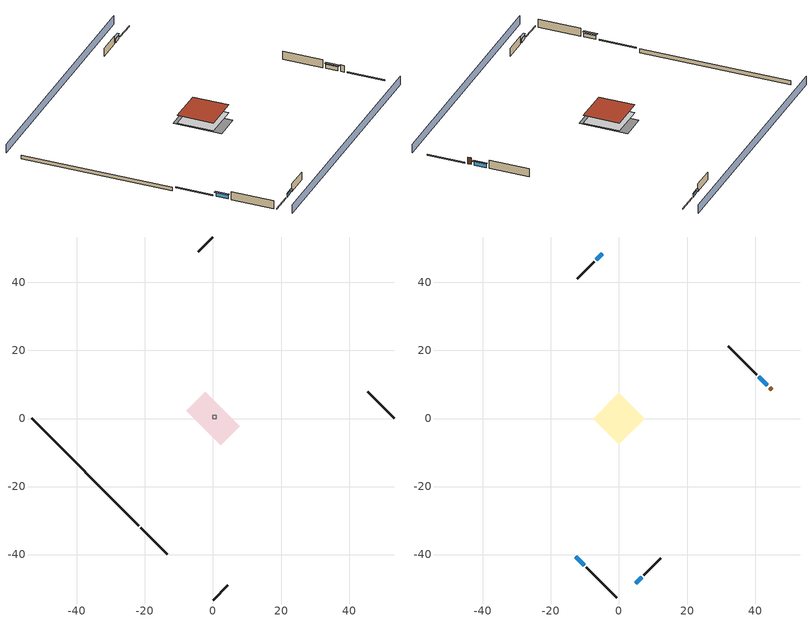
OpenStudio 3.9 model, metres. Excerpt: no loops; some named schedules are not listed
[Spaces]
crawlspace - vented 1
 floor foundation (Slab1 construction): -7.88,2.26 -2.26,7.88 7.88,-2.26 2.26,-7.88 z-0.91
 wall outside (RimJoist1 construction): -21.18,-32.19 -13.38,-39.99 z0.3:0.61
 wall outside (RimJoist2 construction): 0,53.37 -4.33,49.04 z0.3:0.61
 wall outside (RimJoist3 construction): 53.37,0 45.57,7.8 z0.3:0.61
 wall outside (RimJoist4 construction): 0,-53.37 4.33,-49.04 z0.3:0.61
 wall foundation (FoundationWall1 construction): -53.37,0 -21.84,-31.53 z-0.91:0.3
central ac and furnace airloop ret air space
 floor adiabatic (AdiabaticConst): 0,0 0,1 1,1 1,0 z0
 wall adiabatic (AdiabaticConst): 0,1 0,0 1,0 1,1 0,1 z0:1
 ceiling adiabatic (AdiabaticConst): 1,0 1,1 0,1 0,0 z1
conditioned space 1
 floor to crawlspace - vented 1 (Floor1 construction): -7.55,0 0,7.55 7.55,0 0,-7.55 z0.3
 wall outside (Wall1 construction): -9.57,-43.8 -0.66,-52.71 z0.3:2.74
 wall outside (Wall2 construction): -7.29,46.09 -12.24,41.13 z0.3:2.74
 wall outside (Wall3 construction): 40.46,12.91 32.08,21.29 z0.3:2.74
 wall outside (Wall4 construction): 7.29,-46.09 12.24,-41.13 z0.3:2.74
 wall outside (AdiabaticWallConstruction): -12.72,-40.65 -10.23,-43.14 / 43.61,9.76 41.12,12.25 z0.3:1.49; -4.99,48.38 -6.63,46.74 / 4.99,-48.38 6.63,-46.74 z0.3:1.31
 wall outside (AdiabaticWallConstruction 1): 44.91,8.46 44.27,9.11 z0.3:2.34
 window (WindowConstruction): -12.72,-40.65 -10.23,-43.14 z0.3:1.49
 window (WindowConstruction 1): -4.99,48.38 -6.63,46.74 z0.3:1.31
 window (WindowConstruction 2): 43.61,9.76 41.12,12.25 z0.3:1.49
 window (WindowConstruction 3): 4.99,-48.38 6.63,-46.74 z0.3:1.31
 door (Door): 44.91,8.46 44.27,9.11 z0.3:2.34
 roof outside (Roof1 construction): 0,7.55 -7.55,0 0,-7.55 7.55,0 z2.74
shading: 3.23,-56.6 56.6,-3.23 / -3.23,56.6 -56.6,3.23 z0:2.74; -10.02,-43.36 -12.94,-40.43 -13.37,-40.86 -10.45,-43.79 z1.8; -6.84,46.53 -4.77,48.6 -5.2,49.03 -7.27,46.96 z1.62; 40.9,12.47 43.82,9.55 44.26,9.98 41.33,12.9 z1.8; 6.84,-46.53 4.77,-48.6 5.2,-49.03 7.27,-46.96 z1.62
[Site]
Portland Intl Arpt_OR: Latitude {deg}=45.59; Longitude {deg}=-122.6; Time Zone {hr}=-8; Elevation {m}=33; Terrain=Suburbs; Keep Site Location Information=Yes
[Site:GroundTemperature:Shallow]
10.2558, 8.96328, 8.85977, 9.47314, 11.9355, 14.3863, 16.5111, 17.8571, 17.9714, 16.8767, 14.8061, 12.4304
[Site:WaterMainsTemperature]
Calculation Method=Schedule; Temperature Schedule=mains temperature schedule
[Building]
Building 1
[Material] Roughness=Rough
Name | Thickness {m} | Conductivity {W/m-K} | Density {kg/m3} | Specific Heat {J/kg-K} | Thermal Absorptance | Solar Absorptance | Visible Absorptance
asphalt or fiberglass shingles | 0.00635 | 0.162714 | 1121.4 | 1465.45 | 0.9 | 0.85 | 0.85
roof rigid ins | 0.103632 | 0.029427 | 32.04 | 1214.23 | 0.9 | 0.7 | 0.7
osb sheathing 0.75 in. | 0.01905 | 0.115458 | 512.64 | 1214.23 | 0.9 | 0.7 | 0.7
roof stud and cavity | 0.2032 | 0.161866 | 78.34581 | 1123.46 | 0.9 | 0.7 | 0.7
gypsum board | 0.0127 | 0.160291 | 801 | 837.4 | 0.9 | 0.6 | 0.6
wood siding | 0.0254 | 0.102417 | 544.68 | 1172.36 | 0.9 | 0.85 | 0.85
osb sheathing 0.5 in. | 0.0127 | 0.115458 | 512.64 | 1214.23 | 0.9 | 0.7 | 0.7
wall stud and cavity | 0.1397 | 0.550994 | 139.0536 | 1170.24 | 0.9 | 0.7 | 0.7
rim joist stud and cavity | 0.0508 | 0.178688 | 50.32683 | 1063.81 | 0.9 | 0.6 | 0.6
floor stud and cavity | 0.1397 | 0.923637 | 92.3553 | 1139.71 | 0.9 | 0.7 | 0.7
floor covering | 0.0127 | 0.0433444 | 54.468 | 1339.84 | 0.9 | 0.6 | 0.6
concrete 8.0 in. | 0.2032 | 1.803125 | 2242.8 | 837.4 | 0.9 | 0.7 | 0.7
soil 0.5 in. | 0.0127 | 3.9813 | 1842.3 | 418.7 | 0.9 | 0.7 | 0.7
wood siding 1; wood siding 2 | 0.0254 | 0.102417 | 544.68 | 1172.36
wall rigid ins | 0.512978 | 0.029427 | 32.04 | 1214.23 | 0.9 | 0.7 | 0.7
wall stud and cavity 1 | 0.0889 | 0.380278 | 52.3479 | 1209.89 | 0.9 | 0.7 | 0.7
door material | 0.04445 | 0.0612267 | 512.64 | 1214.23 | 0.9 | 0.7 | 0.7
wall stud and cavity 2 | 0.0889 | 0.391764 | 83.0341 | 1211.67 | 0.9 | 0.7 | 0.7
furniture material conditioned space 1 | 0.1524 | 0.115458 | 640.8 | 1214.23 | 0.9 | 0.6 | 0.6
[Construction]
Roof1 construction: asphalt or fiberglass shingles, roof rigid ins, osb sheathing 0.75 in., roof stud and cavity, gypsum board
Wall1 construction; Wall2 construction; Wall3 construction; Wall4 construction: wood siding, osb sheathing 0.5 in., wall stud and cavity, gypsum board
RimJoist1 construction; RimJoist2 construction; RimJoist3 construction; RimJoist4 construction: wood siding, rim joist stud and cavity
Floor1 construction: floor stud and cavity, osb sheathing 0.75 in., floor covering
FoundationWall1 construction: concrete 8.0 in.
Slab1 construction: soil 0.5 in.
WindowConstruction; WindowConstruction 1; WindowConstruction 2; WindowConstruction 3: WindowMaterial
AdiabaticWallConstruction: wood siding 1, wall rigid ins, wall stud and cavity 1, gypsum board
Door: door material
AdiabaticWallConstruction 1: wood siding 2, wall rigid ins, wall stud and cavity 1, gypsum board
PartitionWallConstruction: gypsum board, wall stud and cavity 2, gypsum board
furniture construction conditioned space 1: furniture material conditioned space 1
AdiabaticConst: Adiabatic
[WindowMaterial:SimpleGlazingSystem]
WindowMaterial: U-Factor {W/m2-K}=2.78222; Solar Heat Gain Coefficient=0.56
[Material:NoMass]
Adiabatic: Roughness=Rough; Thermal Resistance {m2-K/W}=176.1
[ThermalZone] Multiplier=1; Use Ideal Air Loads=No
Name | Volume {m3} | Thermostat
conditioned space | 278.185 | conditioned space temperature setpoint
crawlspace - vented | 139.092
central ac and furnace airloop ret air zone | 1
[Sizing:Zone] Zone Cooling Design Supply Air Temperature Input Method=SupplyAirTemperature; Zone Cooling Design Supply Air Temperature {C}=14; Zone Cooling Design Supply Air Temperature Difference {deltaC}=11.11; Zone Heating Design Supply Air Temperature Input Method=SupplyAirTemperature; Zone Heating Design Supply Air Temperature {C}=40; Zone Heating Design Supply Air Temperature Difference {deltaC}=11.11; Zone Cooling Design Supply Air Humidity Ratio {kg-H2O/kg-air}=0.0085; Zone Heating Design Supply Air Humidity Ratio {kg-H2O/kg-air}=0.008; Cooling Design Air Flow Method=DesignDay; Heating Design Air Flow Method=DesignDay; Account for Dedicated Outdoor Air System=No; Dedicated Outdoor Air System Control Strategy=NeutralSupplyAir; Dedicated Outdoor Air Low Setpoint Temperature for Design {C}=autosize; Dedicated Outdoor Air High Setpoint Temperature for Design {C}=autosize; Zone Load Sizing Method=Sensible Load Only No Latent Load; Zone Latent Cooling Design Supply Air Humidity Ratio Input Method=HumidityRatioDifference; Zone Cooling Design Supply Air Humidity Ratio Difference {kgWater/kgDryAir}=0.005; Zone Latent Heating Design Supply Air Humidity Ratio Input Method=HumidityRatioDifference; Zone Humidification Design Supply Air Humidity Ratio Difference {kgWater/kgDryAir}=0.005; Sizing Option=Coincident
crawlspace - vented; central ac and furnace airloop ret air zone
[Space]
Name | Thermal Zone | Volume {m3}
conditioned space 1 | conditioned space | 278.185
crawlspace - vented 1 | crawlspace - vented | 139.092
central ac and furnace airloop ret air space | central ac and furnace airloop ret air zone
[ThermostatSetpoint:DualSetpoint]
conditioned space temperature setpoint: Heating Setpoint Temperature Schedule=heating setpoint; Cooling Setpoint Temperature Schedule=cooling setpoint; Temperature Difference Between Cutout And Setpoint {deltaC}=0
[Foundation:Kiva]
Foundation Kiva 1: Initial Indoor Air Temperature {C}=8.36103; Wall Height Above Grade {m}=0.3048; Wall Depth Below Slab {m}=0.2032
[Foundation:Kiva:Settings]
Soil Conductivity {W/m-K}=3.9813; Soil Density {kg/m3}=1842.3; Soil Specific Heat {J/kg-K}=418.7; Ground Solar Absorptivity=0.9; Ground Thermal Absorptivity=0.9; Ground Surface Roughness {m}=0.03; Far-Field Width {m}=40; Deep-Ground Boundary Condition=ZeroFlux; Deep-Ground Depth {m}=40; Minimum Cell Dimension {m}=0.2; Maximum Cell Growth Coefficient=3; Simulation Timestep=Timestep
[SurfaceProperty:ExposedFoundationPerimeter]
Slab1: Exposed Perimeter Calculation Method=TotalExposedPerimeter; Total Exposed Perimeter {m}=44.59224
[SurfaceProperty:IncidentSolarMultiplier] Incident Solar Multiplier=1; Incident Solar Multiplier Schedule=trans schedule winter=0.85 summer=0.7
Window1; Window2; Window3; Window4
[InternalMass:Definition] Design Level Calculation Method=SurfaceArea
Name | Construction | Surface Area {m2}
partition wall mass | PartitionWallConstruction | 114.085
furniture mass conditioned space 1 | furniture construction conditioned space 1 | 45.63397
[InternalMass] Space or SpaceType=conditioned space 1; Multiplier=1
Name | Internal Mass Definition
partition wall mass | partition wall mass
furniture mass conditioned space 1 | furniture mass conditioned space 1
[Fan:SystemModel]
central ac and furnace supply fan: Availability Schedule=Always On Discrete; Design Maximum Air Flow Rate {m3/s}=0.423337; Speed Control Method=Discrete; Electric Power Minimum Flow Rate Fraction=0.2; Design Pressure Rise {Pa}=500; Motor Efficiency=1; Motor In Air Stream Fraction=1; Design Electric Power Consumption {W}=autosize; Design Power Sizing Method=PowerPerFlow; Electric Power Per Unit Flow Rate {W/(m3/s)}=794.58; Electric Power Per Unit Flow Rate Per Unit Pressure {W-s/m3-Pa}=1.66667; Fan Total Efficiency=0.7; Motor Loss Radiative Fraction=0; Speed Flow Fraction 1=0.92865; Speed Electric Power Fraction 1=0.80086; Speed Flow Fraction 2=1; Speed Electric Power Fraction 2=1
[EnergyManagementSystem:Sensor]
Name | Output Variable or Output Meter Index Key | Output Variable or Output Meter
central_ac_and_furnace_supply_fan_s; central_ac_and_furnace_supply_fan_s_1 | central ac and furnace supply fan | Fan Electricity Energy
water_heater_T_set | water heater setpoint | Schedule Value
out_pb_s |  | Site Outdoor Air Barometric Pressure
out_wt_s |  | Site Outdoor Air Humidity Ratio
site_vw_s |  | Site Wind Speed
cool_season | cooling season schedule | Schedule Value
central_ac_and_furnace_airloop_Fan_RTF_s | central ac and furnace supply fan | Fan Runtime Fraction Speed 1
central_ac_and_furnace_airloop_Fan_RTF_s_1 | central ac and furnace supply fan | Fan Runtime Fraction Speed 2
central_ac_and_furnace_airloop_AH_MFR_s | Node 7 | System Node Mass Flow Rate
central_ac_and_furnace_airloop_AH_VFR_s | Node 7 | System Node Current Density Volume Flow Rate
central_ac_and_furnace_airloop_AH_Tout_s | Node 7 | System Node Temperature
central_ac_and_furnace_airloop_AH_Wout_s | Node 7 | System Node Humidity Ratio
central_ac_and_furnace_airloop_RA_T_s | Node 10 | System Node Temperature
central_ac_and_furnace_airloop_Ra_W_s | Node 10 | System Node Humidity Ratio
central_ac_and_furnace_airloop_0_DZ_T_s | crawlspace - vented | Zone Air Temperature
central_ac_and_furnace_airloop_0_DZ_W_s | crawlspace - vented | Zone Mean Air Humidity Ratio
natural_vent_s | natural vent schedule | Schedule Value
htg_sp_s | heating setpoint | Schedule Value
clg_sp_s | cooling setpoint | Schedule Value
mech_vent_range_fan_0_sch_s | mech vent range fan 0 schedule | Schedule Value
mech_vent_bath_fan_0_sch_s | mech vent bath fan 0 schedule | Schedule Value
clothes_dryer_exhaust_0_sch_s | clothes_dryer | Schedule Value
htg_load_cond |  | Heating:EnergyTransfer:Zone:CONDITIONED SPACE
clg_load_cond |  | Cooling:EnergyTransfer:Zone:CONDITIONED SPACE
htg_load_duct |  | Heating:EnergyTransfer:Zone:CENTRAL AC AND FURNACE AIRLOOP RET AIR ZONE
clg_load_duct |  | Cooling:EnergyTransfer:Zone:CENTRAL AC AND FURNACE AIRLOOP RET AIR ZONE
s_conv | Floor1 | Surface Inside Face Convection Heat Gain Energy
s_ig | Floor1 | Surface Inside Face Internal Gains Radiation Heat Gain Energy
s_sol | Floor1 | Surface Inside Face Solar Radiation Heat Gain Energy
s_lgt | Floor1 | Surface Inside Face Lights Radiation Heat Gain Energy
s_surf | Floor1 | Surface Inside Face Net Surface Thermal Radiation Heat Gain Energy
s_conv_1 | Roof1 | Surface Inside Face Convection Heat Gain Energy
s_ig_1 | Roof1 | Surface Inside Face Internal Gains Radiation Heat Gain Energy
s_sol_1 | Roof1 | Surface Inside Face Solar Radiation Heat Gain Energy
s_lgt_1 | Roof1 | Surface Inside Face Lights Radiation Heat Gain Energy
s_surf_1 | Roof1 | Surface Inside Face Net Surface Thermal Radiation Heat Gain Energy
ss_sol | Door1 | Surface Inside Face Solar Radiation Heat Gain Energy
ss_lgt | Door1 | Surface Inside Face Lights Radiation Heat Gain Energy
ss_conv | Door1 | Surface Inside Face Convection Heat Gain Energy
ss_ig | Door1 | Surface Inside Face Internal Gains Radiation Heat Gain Energy
ss_surf | Door1 | Surface Inside Face Net Surface Thermal Radiation Heat Gain Energy
ss_conv_1 | Window1 | Surface Inside Face Convection Heat Gain Energy
ss_ig_1 | Window1 | Surface Inside Face Internal Gains Radiation Heat Gain Energy
ss_surf_1 | Window1 | Surface Inside Face Net Surface Thermal Radiation Heat Gain Energy
ss_trans_in | Window1 | Surface Window Transmitted Solar Radiation Rate
ss_back_out | Window1 | Surface Window Shortwave from Zone Back Out Window Heat Transfer Rate
ss_trans_out | Window1 | Surface Inside Face Initial Transmitted Diffuse Transmitted Out Window Solar Radiation Rate
ss_conv_2 | Window2 | Surface Inside Face Convection Heat Gain Energy
ss_ig_2 | Window2 | Surface Inside Face Internal Gains Radiation Heat Gain Energy
ss_surf_2 | Window2 | Surface Inside Face Net Surface Thermal Radiation Heat Gain Energy
ss_trans_in_1 | Window2 | Surface Window Transmitted Solar Radiation Rate
ss_back_out_1 | Window2 | Surface Window Shortwave from Zone Back Out Window Heat Transfer Rate
ss_trans_out_1 | Window2 | Surface Inside Face Initial Transmitted Diffuse Transmitted Out Window Solar Radiation Rate
ss_conv_3 | Window3 | Surface Inside Face Convection Heat Gain Energy
ss_ig_3 | Window3 | Surface Inside Face Internal Gains Radiation Heat Gain Energy
ss_surf_3 | Window3 | Surface Inside Face Net Surface Thermal Radiation Heat Gain Energy
ss_trans_in_2 | Window3 | Surface Window Transmitted Solar Radiation Rate
ss_back_out_2 | Window3 | Surface Window Shortwave from Zone Back Out Window Heat Transfer Rate
ss_trans_out_2 | Window3 | Surface Inside Face Initial Transmitted Diffuse Transmitted Out Window Solar Radiation Rate
ss_conv_4 | Window4 | Surface Inside Face Convection Heat Gain Energy
ss_ig_4 | Window4 | Surface Inside Face Internal Gains Radiation Heat Gain Energy
ss_surf_4 | Window4 | Surface Inside Face Net Surface Thermal Radiation Heat Gain Energy
ss_trans_in_3 | Window4 | Surface Window Transmitted Solar Radiation Rate
ss_back_out_3 | Window4 | Surface Window Shortwave from Zone Back Out Window Heat Transfer Rate
ss_trans_out_3 | Window4 | Surface Inside Face Initial Transmitted Diffuse Transmitted Out Window Solar Radiation Rate
s_conv_2 | Wall1 | Surface Inside Face Convection Heat Gain Energy
s_ig_2 | Wall1 | Surface Inside Face Internal Gains Radiation Heat Gain Energy
s_sol_2 | Wall1 | Surface Inside Face Solar Radiation Heat Gain Energy
s_lgt_2 | Wall1 | Surface Inside Face Lights Radiation Heat Gain Energy
s_surf_2 | Wall1 | Surface Inside Face Net Surface Thermal Radiation Heat Gain Energy
s_conv_3 | Wall2 | Surface Inside Face Convection Heat Gain Energy
s_ig_3 | Wall2 | Surface Inside Face Internal Gains Radiation Heat Gain Energy
s_sol_3 | Wall2 | Surface Inside Face Solar Radiation Heat Gain Energy
s_lgt_3 | Wall2 | Surface Inside Face Lights Radiation Heat Gain Energy
s_surf_3 | Wall2 | Surface Inside Face Net Surface Thermal Radiation Heat Gain Energy
s_conv_4 | Wall3 | Surface Inside Face Convection Heat Gain Energy
s_ig_4 | Wall3 | Surface Inside Face Internal Gains Radiation Heat Gain Energy
s_sol_4 | Wall3 | Surface Inside Face Solar Radiation Heat Gain Energy
s_lgt_4 | Wall3 | Surface Inside Face Lights Radiation Heat Gain Energy
s_surf_4 | Wall3 | Surface Inside Face Net Surface Thermal Radiation Heat Gain Energy
s_conv_5 | Wall4 | Surface Inside Face Convection Heat Gain Energy
s_ig_5 | Wall4 | Surface Inside Face Internal Gains Radiation Heat Gain Energy
s_sol_5 | Wall4 | Surface Inside Face Solar Radiation Heat Gain Energy
s_lgt_5 | Wall4 | Surface Inside Face Lights Radiation Heat Gain Energy
s_surf_5 | Wall4 | Surface Inside Face Net Surface Thermal Radiation Heat Gain Energy
im_conv | furniture mass conditioned space 1 | Surface Inside Face Convection Heat Gain Energy
im_ig | furniture mass conditioned space 1 | Surface Inside Face Internal Gains Radiation Heat Gain Energy
im_sol | furniture mass conditioned space 1 | Surface Inside Face Solar Radiation Heat Gain Energy
im_lgt | furniture mass conditioned space 1 | Surface Inside Face Lights Radiation Heat Gain Energy
im_surf | furniture mass conditioned space 1 | Surface Inside Face Net Surface Thermal Radiation Heat Gain Energy
im_conv_1 | partition wall mass | Surface Inside Face Convection Heat Gain Energy
im_ig_1 | partition wall mass | Surface Inside Face Internal Gains Radiation Heat Gain Energy
im_sol_1 | partition wall mass | Surface Inside Face Solar Radiation Heat Gain Energy
im_lgt_1 | partition wall mass | Surface Inside Face Lights Radiation Heat Gain Energy
im_surf_1 | partition wall mass | Surface Inside Face Net Surface Thermal Radiation Heat Gain Energy
airflow_gain | infil flow | Infiltration Sensible Heat Gain Energy
airflow_loss | infil flow | Infiltration Sensible Heat Loss Energy
airflow_gain_1 | natural vent flow | Infiltration Sensible Heat Gain Energy
airflow_loss_1 | natural vent flow | Infiltration Sensible Heat Loss Energy
airflow_gain_2 | whole house fan flow | Infiltration Sensible Heat Gain Energy
airflow_loss_2 | whole house fan flow | Infiltration Sensible Heat Loss Energy
mv_conv | mech vent bath fan 0 | Electric Equipment Convective Heating Energy
mv_rad | mech vent bath fan 0 | Electric Equipment Radiant Heating Energy
mv_conv_1 | mech vent house fan | Electric Equipment Convective Heating Energy
mv_rad_1 | mech vent house fan | Electric Equipment Radiant Heating Energy
mv_conv_2 | mech vent house fan cfis | Electric Equipment Convective Heating Energy
mv_rad_2 | mech vent house fan cfis | Electric Equipment Radiant Heating Energy
mv_conv_3 | mech vent range fan 0 | Electric Equipment Convective Heating Energy
mv_rad_3 | mech vent range fan 0 | Electric Equipment Radiant Heating Energy
mv_conv_4 | mech vent house fan latent load | Other Equipment Convective Heating Energy
mv_rad_4 | mech vent house fan latent load | Other Equipment Radiant Heating Energy
mv_conv_5 | mech vent house fan sensible load | Other Equipment Convective Heating Energy
mv_rad_5 | mech vent house fan sensible load | Other Equipment Radiant Heating Energy
[ElectricEquipment:Definition] Design Level Calculation Method=EquipmentLevel
Name | Design Level {W} | Fraction Latent | Fraction Radiant | Fraction Lost
ceiling fan | 19.4346 | 0 | 0.558 | 0
clothes washer | 199.707 | 0.03 | 0.162 | 0.7
clothes dryer | 135.608 | 0.015 | 0.081 | 0.85
dishwasher | 432.62 | 0.3 | 0.18 | 0.4
fridge | 37.7397 | 0 | 0.6 | 0
fridge 2 | 90.9498 | 0 | 0.6 | 0
freezer | 194.914 | 0 | 0.6 | 0
cooking range | 98.4843 | 0.16 | 0.384 | 0.2
misc tv | 148.185 | 0 | 0.6 | 0
misc plug loads | 123.384 | 0.021 | 0.558 | 0.049
whole house fan; mech vent house fan | 0 | 0 | 0 | 1
mech vent house fan cfis | 0 | 0 | 0 | 0
mech vent range fan 0; mech vent bath fan 0 | 30 | 0 | 0 | 1
[ElectricEquipment] Space or SpaceType=conditioned space 1
Name | Electric Equipment Definition | Schedule
ceiling fan | ceiling fan | ceiling_fan
clothes washer | clothes washer | clothes_washer
clothes dryer | clothes dryer | clothes_dryer
dishwasher | dishwasher | dishwasher
fridge | fridge | fridge schedule
fridge 1 | fridge 2 | fridge schedule 1
freezer | freezer | freezer schedule
cooking range | cooking range | cooking_range
misc tv | misc tv | plug_loads_tv
misc plug loads | misc plug loads | plug_loads_other
whole house fan | whole house fan | Always On Discrete
mech vent house fan | mech vent house fan | mech vent house fan schedule
mech vent house fan cfis | mech vent house fan cfis | mech vent house fan cfis schedule
mech vent range fan 0 | mech vent range fan 0 | mech vent range fan 0 schedule
mech vent bath fan 0 | mech vent bath fan 0 | mech vent bath fan 0 schedule
[OtherEquipment:Definition] Design Level Calculation Method=EquipmentLevel
Name | Design Level {W} | Fraction Latent | Fraction Radiant | Fraction Lost
water heater sens; central ac and furnace airloop_0 SupSensLkToCond; central ac and furnace airloop_0 SupCondToLv; central ac and furnace airloop_0 RetCondToRP; central ac and furnace airloop_0 RetSensLkToRP; central ac and furnace airloop_0 SupCondToDZ; central ac and furnace airloop_0 RetCondToDZ; central ac and furnace airloop_0 SupSensLkToDZ; mech vent house fan sensible load | 0 | 0 | 0 | 0
water heater lat; central ac and furnace airloop_0 SupLatLkToCond; central ac and furnace airloop_0 RetLatLkToRP; central ac and furnace airloop_0 SupLatLkToDZ; mech vent house fan latent load | 0 | 1 | 0 | 0
water heater energy adjustment1 | 0.01 | 0 | 0 | 1
clothes dryer 2 | 1801.58 | 0.015 | 0.081 | 0.85
cooking range 2 | 2886.29 | 0.16 | 0.384 | 0.2
general water use sensible | -25.2881 | 0 | 0.6 | 0
general water use latent | 25.6591 | 1 | 0 | 0
[OtherEquipment]
Name | Other Equipment Definition | Space or SpaceType | Schedule | Fuel Type
water heater sens | water heater sens | conditioned space 1 | Always On Discrete
water heater lat | water heater lat | conditioned space 1 | Always On Discrete
water heater energy adjustment1 | water heater energy adjustment1 | conditioned space 1 | Always On Discrete | Electricity
clothes dryer 1 | clothes dryer 2 | conditioned space 1 | clothes_dryer | NaturalGas
cooking range 1 | cooking range 2 | conditioned space 1 | cooking_range | NaturalGas
general water use sensible | general water use sensible | conditioned space 1 | general water use schedule
general water use latent | general water use latent | conditioned space 1 | general water use schedule
central ac and furnace airloop_0 SupSensLkToCond | central ac and furnace airloop_0 SupSensLkToCond | conditioned space 1 | Always On Discrete
central ac and furnace airloop_0 SupLatLkToCond | central ac and furnace airloop_0 SupLatLkToCond | conditioned space 1 | Always On Discrete
central ac and furnace airloop_0 SupCondToLv | central ac and furnace airloop_0 SupCondToLv | conditioned space 1 | Always On Discrete
central ac and furnace airloop_0 RetCondToRP | central ac and furnace airloop_0 RetCondToRP | central ac and furnace airloop ret air space | Always On Discrete
central ac and furnace airloop_0 RetSensLkToRP | central ac and furnace airloop_0 RetSensLkToRP | central ac and furnace airloop ret air space | Always On Discrete
central ac and furnace airloop_0 RetLatLkToRP | central ac and furnace airloop_0 RetLatLkToRP | central ac and furnace airloop ret air space | Always On Discrete
central ac and furnace airloop_0 SupCondToDZ | central ac and furnace airloop_0 SupCondToDZ | crawlspace - vented 1 | Always On Discrete
central ac and furnace airloop_0 RetCondToDZ | central ac and furnace airloop_0 RetCondToDZ | crawlspace - vented 1 | Always On Discrete
central ac and furnace airloop_0 SupSensLkToDZ | central ac and furnace airloop_0 SupSensLkToDZ | crawlspace - vented 1 | Always On Discrete
central ac and furnace airloop_0 SupLatLkToDZ | central ac and furnace airloop_0 SupLatLkToDZ | crawlspace - vented 1 | Always On Discrete
mech vent house fan sensible load | mech vent house fan sensible load | conditioned space 1 | Always On Discrete
mech vent house fan latent load | mech vent house fan latent load | conditioned space 1 | Always On Discrete
[WaterUse:Equipment:Definition]
Name | Peak Flow Rate {m3/s}
clothes washer | 2.48971e-06
dishwasher | 4.74589e-06
[Lights:Definition]
interior lighting: Design Level Calculation Method=LightingLevel; Lighting Level {W}=163.287; Fraction Radiant=0.6; Fraction Visible=0.2; Return Air Fraction=0
[Lights]
interior lighting: Lights Definition=interior lighting; Space or SpaceType=conditioned space 1; Schedule=lighting_interior; Fraction Replaceable=1
[Exterior:Lights:Definition]
exterior lighting: Design Level {W}=6.19068
[Exterior:Lights]
exterior lighting: Exterior Lights Definition=exterior lighting; Schedule=exterior lighting schedule
[People:Definition]
occupants: Number of People Calculation Method=People; Number of People {people}=1; Fraction Radiant=0.314171; Sensible Heat Fraction=0.56303; Carbon Dioxide Generation Rate {m3/s-W}=0; Enable ASHRAE 55 Comfort Warnings=No; Mean Radiant Temperature Calculation Type=EnclosureAveraged
[People]
occupants: People Definition=occupants; Space or SpaceType=conditioned space 1; Number of People Schedule=occupants; Activity Level Schedule=occupants activity schedule; Multiplier=1
[ZoneMixing] Schedule=Always On Continuous; Design Flow Rate Calculation Method=Flow/Zone; Design Flow Rate {m3/s}=0
Name | Zone or Space | Source Zone or Space
central ac and furnace airloop_0 ZoneMixDZToCond mix | conditioned space | crawlspace - vented
central ac and furnace airloop_0 ZoneMixCondToDZ mix | crawlspace - vented | conditioned space
[SpaceInfiltration:DesignFlowRate] Schedule=Always On Discrete
Name | Space or SpaceType | Design Flow Rate Calculation Method | Design Flow Rate {m3/s} | Air Changes per Hour {1/hr} | Constant Term Coefficient | Temperature Term Coefficient | Velocity Term Coefficient | Velocity Squared Term Coefficient
natural vent flow; whole house fan flow; infil flow | conditioned space 1 | Flow/Space | 0
infil crawlspace - vented 1 | crawlspace - vented 1 | AirChanges/Hour |  | 2.6013 | 1 | 0 | 0 | 0
crawlspace_vented 1 duct leakage imbalance infil flow | crawlspace - vented 1 | Flow/Space | 0
